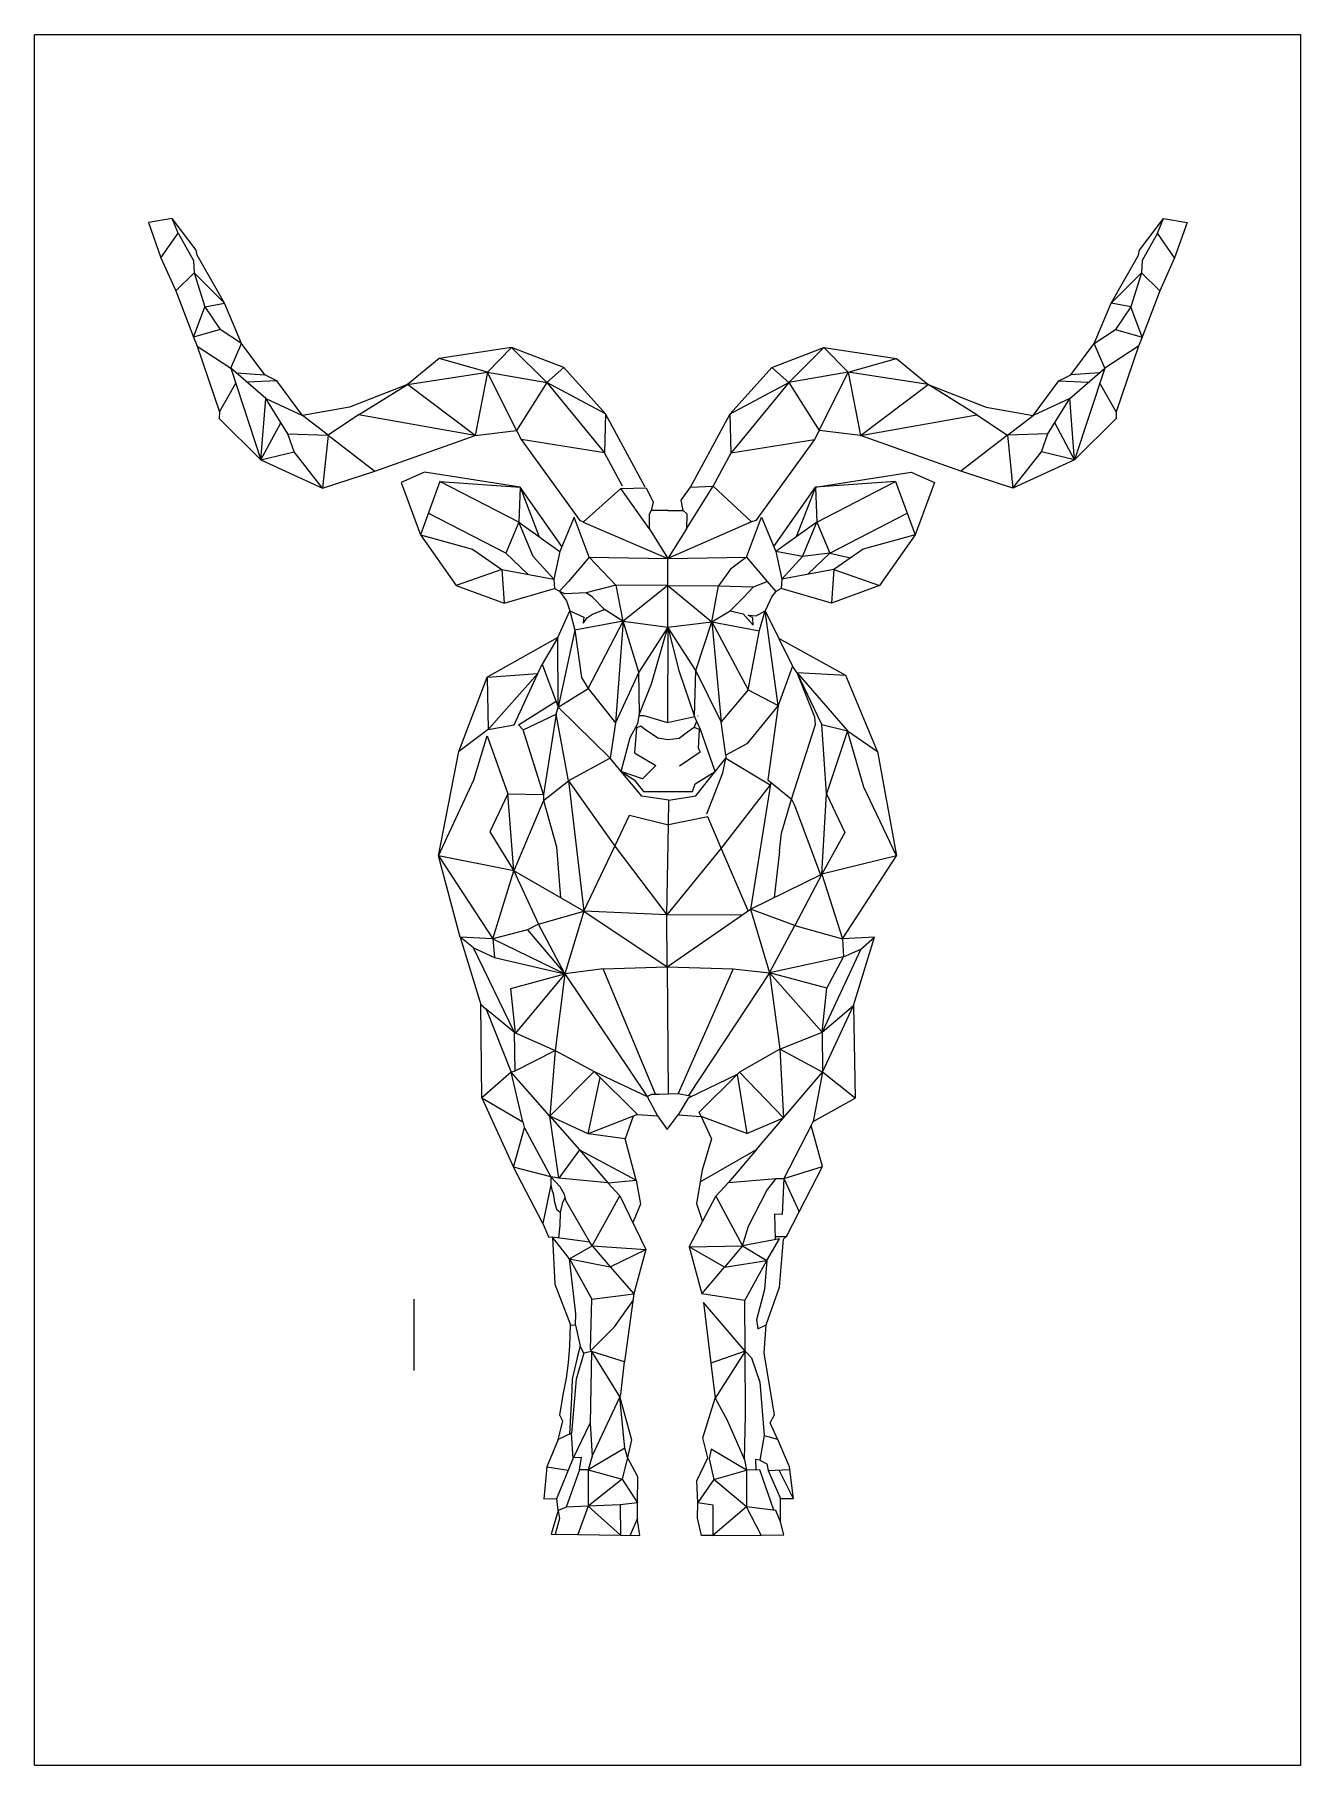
# Model space of a CAD drawing. Header units: millimetres. Extents: x 25553 to 5040834, y 26016 to 6885971.
import ezdxf

# ---------------------------------------------------------------- set-up
doc = ezdxf.new("R2010")
doc.units = ezdxf.units.MM
doc.header["$LTSCALE"] = 0.5
picture_1 = doc.add_image_def('image1.png', size_in_pixel=(2156, 2949))

msp = doc.modelspace()

# ---------------------------------------------------------------- linework, layer by layer
msp.add_line((1527680, 1873932), (1527680, 1590707))
at = {"color": 1}
for points in [[(2444782, 5092191), (2287790, 5383072), (2121934, 5566872), (1915502, 5646256), (1627813, 5601960), (1502358, 5499189), (1273316, 5409668), (1087063, 5376872), (984612, 5513674), (937267, 5537164), (845583, 5661643), (777348, 5821967), (669493, 6011257), (665165, 6031928), (570547, 6156721), (476356, 6141388), (526222, 6001262), (585049, 5870272)], [(526222, 6001262), (593991, 6099160), (570547, 6156721)], [(2623979, 5092191), (2780970, 5383072), (2946826, 5566872), (3153258, 5646256), (3440948, 5601960), (3566402, 5499189), (3795445, 5409668), (3981697, 5376872), (4084148, 5513674), (4131494, 5537164), (4223178, 5661643), (4291412, 5821967), (4399268, 6011257), (4403595, 6031928), (4498213, 6156721), (4592405, 6141388), (4542539, 6001262), (4483711, 5870272)], [(4542539, 6001262), (4474770, 6099160), (4498213, 6156721)], [(593991, 6099160), (654938, 5990125), (657513, 5941839), (585049, 5870272)], [(4474770, 6099160), (4413822, 5990125), (4411247, 5941839), (4483711, 5870272)], [(585049, 5870272), (654971, 5687436), (700173, 5806743)], [(4483711, 5870272), (4413790, 5687436), (4368588, 5806743)], [(700173, 5806743), (760765, 5716926)], [(4368588, 5806743), (4307996, 5716926)], [(654971, 5687436), (668979, 5650807), (802533, 5564447), (845583, 5661643), (760765, 5716926), (654971, 5687436)], [(4413790, 5687436), (4399782, 5650807), (4266228, 5564447), (4223178, 5661643), (4307996, 5716926), (4413790, 5687436)], [(668979, 5650807), (757775, 5390920), (757349, 5364513), (922351, 5200781), (1166699, 5088591), (1372983, 5155035), (1771283, 5296923), (1934234, 5316672), (1953053, 5280769), (2185386, 4960758), (2202995, 4955090)], [(4399782, 5650807), (4310985, 5390920), (4311411, 5364513), (4146409, 5200781), (3902061, 5088591), (3695777, 5155035), (3297477, 5296923), (3134526, 5316672), (3115708, 5280769), (2883374, 4960758), (2865766, 4955090)], [(2354638, 5095718), (2283340, 5227844), (1953053, 5280769)], [(2714123, 5095718), (2785420, 5227844), (3115708, 5280769)], [(2114592, 4856613), (1949474, 5092261), (1570089, 5152234), (1478150, 5111034), (1553868, 4903652), (1696179, 4701969), (1885918, 4632142), (2085644, 4691227)], [(2954169, 4856613), (3119286, 5092261), (3498672, 5152234), (3590610, 5111034), (3514893, 4903652), (3372581, 4701969), (3182843, 4632142), (2983116, 4691227)], [(1631522, 5115294), (1553868, 4903652), (1760354, 4847011), (1876712, 4765748), (1885918, 4632142)], [(1944235, 4954089), (1631522, 5115294), (1949474, 5092261)], [(1949474, 5092261), (1944235, 4954089), (2106258, 4836663)], [(1949474, 5092261), (2025247, 4895376)], [(2460327, 4928586), (2348186, 5086681), (2199446, 4953653), (2534380, 4809298)], [(2348186, 5086681), (2448751, 5090155), (2475918, 5033143), (2468477, 4999172)], [(2608387, 4927228), (2714123, 5095718), (2865766, 4955090), (2534380, 4809298)], [(2595483, 4999172), (2587303, 5040609), (2623979, 5092191), (2714123, 5095718)], [(3119286, 5092261), (3124525, 4954089), (2962502, 4836663)], [(3119286, 5092261), (3043513, 4895376)], [(3124525, 4954089), (3437238, 5115294), (3119286, 5092261)], [(3437238, 5115294), (3514893, 4903652), (3308407, 4847011), (3192048, 4765748), (3182843, 4632142)], [(2082758, 4727895), (2000890, 4817364), (1944235, 4954089), (1892368, 4830589), (1585453, 4989735)], [(2222625, 4815296), (2163565, 4973859), (2106258, 4836663), (2082758, 4727895), (2085644, 4691227), (2105214, 4679631)], [(2534380, 4999172), (2468477, 4999172), (2461006, 4985598), (2460327, 4928586), (2534380, 4809298)], [(2534380, 4999172), (2595483, 4999172), (2609745, 4986955), (2608387, 4927228), (2534380, 4809298)], [(2846136, 4815296), (2905195, 4973859), (2962502, 4836663), (2986002, 4727895), (2983116, 4691227), (2961810, 4678602)], [(2986002, 4727895), (3067870, 4817364), (3124525, 4954089), (3176393, 4830589), (3483308, 4989735)], [(1892368, 4830589), (1979735, 4746821)], [(2222625, 4815296), (2140425, 4718989)], [(2222625, 4815296), (2534380, 4809298)], [(2329056, 4704375), (2222625, 4815296)], [(2534380, 4809298), (2846136, 4815296), (2782719, 4766607), (2735308, 4701027)], [(2846136, 4815296), (2928336, 4718989)], [(3176393, 4830589), (3067870, 4817364), (2962502, 4836663)], [(3176393, 4830589), (3089025, 4746821)], [(3176393, 4830589), (3258165, 4811923)], [(1876712, 4765748), (1696179, 4701969)], [(1876712, 4765748), (2082758, 4727895)], [(3192048, 4765748), (2986002, 4727895)], [(3192048, 4765748), (3372581, 4701969)], [(2140425, 4718989), (2105214, 4679631), (2127069, 4670102)], [(2219305, 4294429), (2357765, 4561287), (2166031, 4525564), (2192029, 4337858), (2218996, 4294238)], [(2419724, 4359112), (2357765, 4561287), (2326705, 4158185)], [(2421666, 4193744), (2469795, 4312250), (2534202, 4537373), (2578118, 4365573), (2640807, 4182698), (2645199, 4365155)], [(2534202, 4537373), (2533793, 4159699)], [(2420610, 4187409), (2438812, 4186908), (2533793, 4159699), (2640807, 4182698)], [(2653040, 4185328), (2653113, 4185343), (2653068, 4185201)], [(2653068, 4185201), (2653040, 4185328)], [(2322145, 4163969), (2322003, 4162492), (2322508, 4163508)], [(2349173, 3965675), (2401104, 3931697), (2437929, 3885379), (2632215, 3885379), (2642374, 3915834), (2722687, 3965204), (2664596, 4131561)], [(2442021, 4133075), (2427245, 4145342), (2410289, 4138365), (2403022, 4039698)], [(2638317, 4139402), (2612988, 4121052), (2578768, 4096259), (2534470, 4090678), (2494577, 4097006), (2442021, 4133075)], [(2580760, 3987531), (2662665, 4042732), (2655976, 4057867), (2659714, 4132243), (2638317, 4139402)], [(2638317, 4139402), (2649138, 4164790)], [(2664596, 4131561), (2640807, 4182698)], [(2403022, 4039698), (2487467, 3989573), (2434134, 3936276), (2349173, 3965675)], [(2968404, 1319420), (2940515, 1383818), (2957740, 1415505), (2915991, 1659769), (2923946, 1772754), (2977320, 1921576), (2992584, 2111850), (3004923, 2122004), (3054683, 2219436), (3146915, 2400033)], [(2168725, 1771131), (2169670, 1816090), (2145329, 2033419), (2233270, 1873284)], [(2145329, 2033419), (2305396, 2001618), (2400401, 1895260)], [(2232157, 1666893), (2227627, 1674227), (2233270, 1873284), (2400401, 1895260), (2362320, 1625132)], [(2229892, 1670560), (2323849, 1764337), (2396569, 1868073)], [(2099746, 1317818), (2118395, 1390225), (2106477, 1414730), (2119549, 1494772), (2133547, 1560178), (2140651, 1622013), (2146840, 1689477), (2148566, 1771554), (2168725, 1771131), (2186956, 1687744)], [(2202179, 1660198), (2186956, 1687744), (2177594, 1653831), (2154880, 1557152), (2152817, 1483865), (2144297, 1339090)], [(2232157, 1666893), (2202179, 1660198), (2171753, 1557289), (2152216, 1342871)], [(2232157, 1666893), (2226855, 1382637)], [(2838433, 1237172), (2842567, 1414659), (2840750, 1667690), (2722668, 1481279)], [(2840750, 1667690), (2865522, 1641316), (2899287, 1545092), (2916697, 1332988), (2898940, 1235310), (2926859, 1221541), (2932660, 1195453), (3017143, 1198351), (3030508, 1083637)], [(2235017, 1252131), (2343843, 1486087)], [(2364642, 1282795), (2343843, 1486087), (2390941, 1316028), (2374401, 1245684)], [(2653594, 1068517), (2648914, 1154243), (2692669, 1245307), (2672762, 1323924), (2722668, 1481279), (2769678, 1393828), (2838433, 1237172), (2846833, 1196147), (2706107, 1279737), (2697790, 1241071), (2716291, 1159288), (2846833, 1196147)], [(2159212, 1242079), (2226855, 1382637), (2235017, 1252131), (2219276, 1197366), (2219201, 1053264)], [(2100602, 1036004), (2094402, 1083800), (2159212, 1242079), (2152216, 1342871), (2099746, 1317818), (2054854, 1209452), (2042611, 1081860), (2094402, 1083800)], [(2916697, 1332988), (2968404, 1319420), (3015785, 1210013), (3016186, 1198318)], [(2184875, 1197287), (2192452, 1246919), (2159037, 1244599)], [(2374401, 1245684), (2364642, 1282795), (2219276, 1197366)], [(2353412, 1160040), (2414948, 1066497), (2415833, 1169949), (2374401, 1245684), (2353412, 1160040)], [(2898940, 1235310), (2881351, 1238508), (2882777, 1197395)], [(2054854, 1209452), (2140263, 1195800)], [(2219276, 1197366), (2184875, 1197287), (2132130, 1049704)], [(2219276, 1197366), (2353412, 1160040), (2219201, 1053264)], [(2954893, 1037535), (2898906, 1197954), (2846833, 1196147), (2845584, 1050332)], [(2932660, 1195453), (2981334, 1084023)], [(2974902, 1196902), (3030508, 1083637)], [(2845584, 1050332), (2716291, 1159288), (2653594, 1068517)], [(2100602, 1036004), (2104632, 1004936), (2087944, 941985)], [(2219201, 1053264), (2177790, 941204)], [(2219201, 1053264), (2346436, 938772)], [(2345861, 1058442), (2346436, 938772)], [(2980611, 991874), (2962169, 1036683), (2845584, 1050332)], [(2903921, 938709), (2994374, 939730), (2980611, 991874), (2981334, 1084023), (3030508, 1083637)], [(2414427, 1005575), (2384747, 938220)]]:
    msp.add_lwpolyline(points, dxfattribs=at)
for points in [[(657513, 5941839), (700173, 5806743), (777348, 5821967)], [(4411247, 5941839), (4368588, 5806743), (4291412, 5821967)], [(2645199, 4365155), (2708376, 4559002), (2745589, 4162034)], [(2343843, 1486087), (2348649, 1496421), (2362320, 1625132), (2232157, 1666893)], [(2072000, 942123), (2177790, 941204), (2346436, 938772), (2423058, 937667), (2414372, 999182), (2414948, 1066497), (2345861, 1058442), (2219201, 1053264), (2132130, 1049704), (2100602, 1036004)], [(2668353, 937626), (2651750, 1005837), (2653594, 1068517), (2712917, 1058846), (2712339, 936546)], [(2712339, 936546), (2903921, 938709), (2845584, 1050332)]]:
    msp.add_lwpolyline(points, close=True, dxfattribs=at)
at = {"color": 3}
for points in [[(1819372, 5548256), (1915502, 5646256), (2054751, 5507548), (2121934, 5566872)], [(3249388, 5548256), (3153258, 5646256), (3014009, 5507548), (2946826, 5566872)], [(1819372, 5548256), (1627813, 5601960)], [(3249388, 5548256), (3440948, 5601960)], [(757775, 5390920), (822219, 5504696)], [(823794, 5545939), (937267, 5537164)], [(984612, 5513674), (867320, 5508047)], [(1771283, 5296923), (1309410, 5379184), (1502358, 5499189)], [(2287790, 5383072), (2054751, 5507548), (2283340, 5227844)], [(2780970, 5383072), (3014009, 5507548), (2785420, 5227844)], [(3297477, 5296923), (3759350, 5379184), (3566402, 5499189)], [(4084148, 5513674), (4201440, 5508047)], [(4244966, 5545939), (4131494, 5537164)], [(4310985, 5390920), (4246541, 5504696)], [(1028244, 5303032), (941412, 5443547), (1087063, 5376872)], [(4040517, 5303032), (4127348, 5443547), (3981697, 5376872)], [(1309410, 5379184), (1188845, 5298067), (1087063, 5376872)], [(2287790, 5383072), (2283340, 5227844)], [(2785420, 5227844), (2780970, 5383072)], [(3759350, 5379184), (3879915, 5298067), (3981697, 5376872)], [(922351, 5200781), (1001134, 5346902)], [(1188845, 5298067), (1372983, 5155035)], [(3879915, 5298067), (3695777, 5155035)], [(4146409, 5200781), (4067626, 5346902)], [(922351, 5200781), (1054289, 5231776)], [(4146409, 5200781), (4014471, 5231776)], [(2534380, 4702683), (2534380, 4809298)], [(2082872, 4726450), (2082868, 4726460), (2082869, 4726484)], [(2105214, 4679631), (2133203, 4641903), (2146198, 4601796), (2201091, 4576513), (2198637, 4553218), (2216632, 4575696), (2236671, 4588774), (2284159, 4607288)], [(2355784, 4560918), (2284159, 4607288), (2235444, 4656616), (2210497, 4673781), (2127069, 4670102)], [(2329056, 4704375), (2210497, 4673781)], [(2534380, 4702683), (2329056, 4704375), (2355784, 4560918)], [(2534202, 4537373), (2534380, 4702683), (2357765, 4561287)], [(2534380, 4702683), (2708376, 4559002)], [(2534380, 4702683), (2735308, 4701027)], [(2708376, 4559002), (2735308, 4701027), (2874449, 4697776), (2928336, 4718989), (2961810, 4678602), (2948339, 4661060), (2920639, 4602107)], [(2708376, 4559002), (2781822, 4602309), (2833259, 4654118), (2874449, 4697776)], [(2098277, 4495800), (2146198, 4601796), (2166031, 4525564)], [(2781822, 4602309), (2832442, 4590478), (2872449, 4545603), (2871224, 4574160), (2852446, 4584359), (2883879, 4582319), (2920639, 4602107)], [(2852861, 4288953), (2971386, 4227014), (2920639, 4602107), (3028681, 4382155)], [(2852861, 4288953), (2897596, 4524861), (2920639, 4602107)], [(2764652, 4030258), (2745589, 4162034), (2645199, 4365155), (2534202, 4537373), (2419724, 4359112), (2326705, 4158185), (2306037, 4017666)], [(2357765, 4561287), (2534202, 4537373), (2708376, 4559002), (2852861, 4288953), (2745589, 4162034)], [(2708376, 4559002), (2897277, 4523181)], [(2166031, 4525564), (2100451, 4220951), (2098277, 4495800), (1819232, 4338848)], [(2098277, 4495800), (2036784, 4390710)], [(3364913, 4044680), (3239298, 4345983), (2974660, 4492131)], [(1822257, 4132319), (1926095, 4150453), (2019853, 4353960), (2036784, 4390710), (2100451, 4220951)], [(1625923, 3630464), (1706728, 4044197), (1819232, 4338848), (2019853, 4353960), (1822257, 4132319), (1706728, 4044197)], [(1819232, 4338848), (1822257, 4132319)], [(2349173, 3965675), (2385573, 4099459), (2415334, 4155777), (2421666, 4193744), (2419724, 4359112)], [(2971386, 4227014), (2931393, 3932496), (3024307, 3855145), (3119124, 4151394), (3117278, 4180293), (3047139, 4355716), (3028681, 4382155), (2971386, 4227014)], [(3144081, 4151431), (3047139, 4355716)], [(3239298, 4345983), (3047139, 4355716)], [(3047139, 4355716), (3245801, 4126319)], [(2100451, 4220951), (2219305, 4294429), (2326705, 4158185)], [(2092393, 4192767), (2041808, 3874333), (1961416, 4130269), (1942306, 4150381), (2091988, 4243516)], [(1961416, 4130269), (2092393, 4192767)], [(2140371, 3927838), (2092393, 4192767), (2100451, 4220951), (2306037, 4017666)], [(2971386, 4227014), (2847715, 4075143), (2764652, 4030258), (2764608, 4017841)], [(3245801, 4126319), (3163401, 3876167), (3144081, 4151431), (3245801, 4126319)], [(2201627, 3411205), (1923969, 3572254), (1625923, 3630464), (1766074, 3931780), (1818687, 4106066), (1900531, 3876281), (1829405, 3726336), (1923969, 3572254), (1900531, 3876281), (2041808, 3874333), (2041485, 3850916), (1923969, 3572254)], [(2537116, 3753275), (2539052, 3852038), (2431087, 3866944), (2349173, 3965675), (2306037, 4017666), (2140371, 3927838)], [(2539052, 3852038), (2646027, 3868945), (2764608, 4017841)], [(2688929, 3797106), (2752302, 3959429), (2764608, 4017841), (2940396, 3912155)], [(2041485, 3850916), (2140371, 3927838), (2201627, 3411205), (2324519, 3669817), (2530144, 3397655), (2201627, 3411205)], [(2140371, 3927838), (2324519, 3669817), (2382743, 3792344), (2537116, 3753275)], [(2940396, 3912155), (2746278, 3661549), (2692900, 3786263), (2537116, 3753275)], [(2942195, 3923502), (2862041, 3417880)], [(2041485, 3850916), (2093447, 3666943), (2108636, 3465142)], [(2977059, 3649620), (2985171, 3720263), (3024307, 3855145)], [(3024307, 3855145), (3036192, 3831416)], [(3036192, 3831416), (3139757, 3556174)], [(2531624, 3191220), (2530144, 3397655), (2537116, 3753275)], [(2852683, 3412937), (2746278, 3661549), (2530144, 3397655), (2831436, 3398263)], [(2977059, 3649620), (2955927, 3465588)], [(1840912, 3301591), (1711223, 3308353), (1625923, 3630464), (1840912, 3301591), (1923969, 3572254), (2021812, 3360435), (2201627, 3411205), (2125939, 3163160)], [(2201627, 3411205), (2531624, 3191220), (2861663, 3419137), (2937500, 3167066), (3038016, 3354876), (3226177, 3301647), (3440412, 3631396), (3144217, 3558372), (3226177, 3301647)], [(3144217, 3558372), (3038016, 3354876), (2861663, 3419137), (3144217, 3558372)], [(3143763, 3557501), (3143843, 3558187)], [(1927321, 2930259), (1763917, 3266535), (1711223, 3308353), (1793902, 3041549)], [(1763917, 3266535), (1847589, 3227581), (2125939, 3163160), (2021812, 3360435), (1978534, 3337592), (1840912, 3301591), (1847589, 3227581)], [(1840912, 3301591), (2125939, 3163160)], [(1978534, 3337592), (2125939, 3163160)], [(3270518, 3037447), (3353014, 3308420), (3226177, 3301647), (3229936, 3231268), (2937500, 3167066)], [(3229936, 3231268), (3299762, 3261010), (3353014, 3308420)], [(3299762, 3261010), (3146202, 2932046), (3165179, 3106199), (3229936, 3231268)], [(2125939, 3163160), (2087770, 2859445)], [(2485670, 2686618), (2278918, 3183479), (2125939, 3163160), (2452488, 2677528)], [(2278918, 3183479), (2531624, 3191220), (2793044, 3183479), (2575032, 2688404)], [(2531624, 3191220), (2535235, 2687608)], [(2793044, 3183479), (2937500, 3167066), (2616809, 2681484)], [(2937500, 3167066), (2978498, 2864213)], [(2937500, 3167066), (3146202, 2932046), (3270518, 3037447)], [(3165179, 3106199), (2937500, 3167066)], [(1798145, 2671398), (1793902, 3041549), (1814921, 3023545), (1913761, 2773085), (1929172, 2779166), (2087770, 2859445), (2067069, 2598776)], [(1927321, 2930259), (1814921, 3023545)], [(3146202, 2932046), (3270518, 3037447)], [(3147830, 2773662), (3270518, 3037447), (3276210, 2670661)], [(1929172, 2779166), (1927321, 2930259), (2087770, 2859445), (2242555, 2776085), (2452488, 2677528), (2493308, 2601192)], [(2978498, 2864213), (3146202, 2932046), (3147830, 2773662)], [(2993255, 2592305), (3147830, 2773662), (2978498, 2864213), (2818164, 2773552)], [(2978498, 2864213), (2993255, 2592305)], [(2067069, 2598776), (1913761, 2773085), (1798145, 2671398), (1960161, 2576292), (1913761, 2773085)], [(2184038, 2465785), (2408454, 2345179), (2366056, 2508724), (2218651, 2529597), (2067069, 2598776), (2242555, 2776085), (2414679, 2605730), (2218651, 2529597), (2266531, 2752355)], [(2846884, 2530192), (2666087, 2598205), (2658344, 2614872), (2809101, 2764796), (2615454, 2670548), (2575213, 2604777)], [(2886215, 2466586), (2993255, 2592305), (2818164, 2773552), (2809101, 2764796), (2846884, 2530192), (2993255, 2592305)], [(3102221, 2562348), (3110413, 2578280), (3276210, 2670661), (3147830, 2773662), (3110413, 2578280)], [(2452488, 2677528), (2470562, 2686316), (2500778, 2686920), (2535235, 2687608), (2575032, 2688404), (2616809, 2681484), (2628248, 2676775)], [(1798145, 2671398), (1922649, 2396461)], [(2039343, 2173611), (1922649, 2396461), (1967167, 2552465), (2071338, 2358940), (1922649, 2396461)], [(1960161, 2576292), (1966407, 2549803)], [(2396763, 2598772), (2366056, 2508724)], [(2414679, 2605730), (2493308, 2601192), (2531570, 2546825), (2575213, 2604777), (2666087, 2598205), (2707474, 2509125), (2670978, 2385306), (2647636, 2253060), (2671577, 2181733)], [(2184038, 2465785), (2296748, 2335586)], [(2662801, 2338981), (2886215, 2466586), (2775019, 2335985)], [(2131929, 2262197), (2124664, 2288479), (2107481, 2319269), (2071338, 2358940), (2071338, 2327558), (2039343, 2173611), (2061688, 2121025), (2077051, 2119863)], [(2344509, 2283035), (2296748, 2335586), (2102795, 2354073), (2071338, 2358940)], [(2296748, 2335586), (2408454, 2345179), (2426357, 2250952), (2396240, 2177157)], [(2618919, 2080835), (2724236, 2282630), (2829799, 2085002), (2854100, 2163570), (2926181, 2304061), (2963711, 2351686), (2994092, 2351686), (2987539, 2208813), (2956736, 2210225), (2959717, 2109807)], [(2724236, 2282630), (2775019, 2335985), (2963711, 2351686)], [(2994092, 2351686), (3054683, 2219436)], [(2071338, 2327558), (2074905, 2307625), (2080707, 2292782), (2086044, 2258226), (2093935, 2230628), (2108568, 2217305)], [(2102208, 2116384), (2107640, 2165587), (2108568, 2217305), (2118083, 2258354), (2128296, 2275338)], [(2234272, 2084704), (2344509, 2283035), (2447971, 2071279)], [(2225866, 2099283), (2131929, 2262197)], [(2145329, 2033419), (2077051, 2119863), (2087039, 1933132), (2148566, 1771554)], [(2145329, 2033419), (2234272, 2084704), (2225866, 2099283), (2077051, 2119863)], [(2234272, 2084704), (2305396, 2001618), (2447575, 2071085), (2400401, 1895260)], [(2234272, 2084704), (2447575, 2071085)], [(2618919, 2080835), (2669831, 1895560)], [(2839307, 1868704), (2669831, 1895560), (2759304, 2000192), (2926865, 2027506), (2976344, 2112982), (2829799, 2085002), (2926865, 2027506)], [(2959357, 2121932), (3004923, 2122004)], [(2840750, 1667690), (2839307, 1868704), (2926865, 2027506), (2917347, 1912411), (2885936, 1791609), (2890695, 1756415), (2923946, 1772754)], [(2840750, 1667690), (2675507, 1861000), (2705024, 1620253)], [(2840750, 1667690), (2705024, 1620253), (2722668, 1481279)]]:
    msp.add_lwpolyline(points, dxfattribs=at)
for points in [[(922351, 5200781), (941412, 5443547), (802533, 5564447)], [(4146409, 5200781), (4127348, 5443547), (4266228, 5564447)], [(1819372, 5548256), (1771283, 5296923), (1502358, 5499189)], [(2054751, 5507548), (1934234, 5316672), (1819372, 5548256)], [(3014009, 5507548), (3134526, 5316672), (3249388, 5548256)], [(3249388, 5548256), (3297477, 5296923), (3566402, 5499189)], [(1188845, 5298067), (1166699, 5088591), (1054289, 5231776), (1028244, 5303032)], [(3879915, 5298067), (3902061, 5088591), (4014471, 5231776), (4040517, 5303032)], [(3440412, 3631396), (3311281, 3903838), (3245801, 4126319), (3364913, 4044680)], [(3144217, 3558372), (3163401, 3876167), (3236365, 3723483)], [(2125939, 3163160), (1930473, 2927643), (1912781, 3105406)], [(2102795, 2354073), (2067069, 2598776), (2184038, 2465785)], [(2993910, 2351686), (3146915, 2400033), (3102221, 2562348)], [(2829799, 2085002), (2759304, 2000192), (2618919, 2080835)]]:
    msp.add_lwpolyline(points, close=True, dxfattribs=at)

# ---------------------------------------------------------------- pictures from other files: only their frames are drawn
image = msp.add_image(picture_1, insert=(25553, 26016), size_in_units=(5015281, 6859955))
image.dxf.flags = 7

doc.saveas('drawing.dxf')
